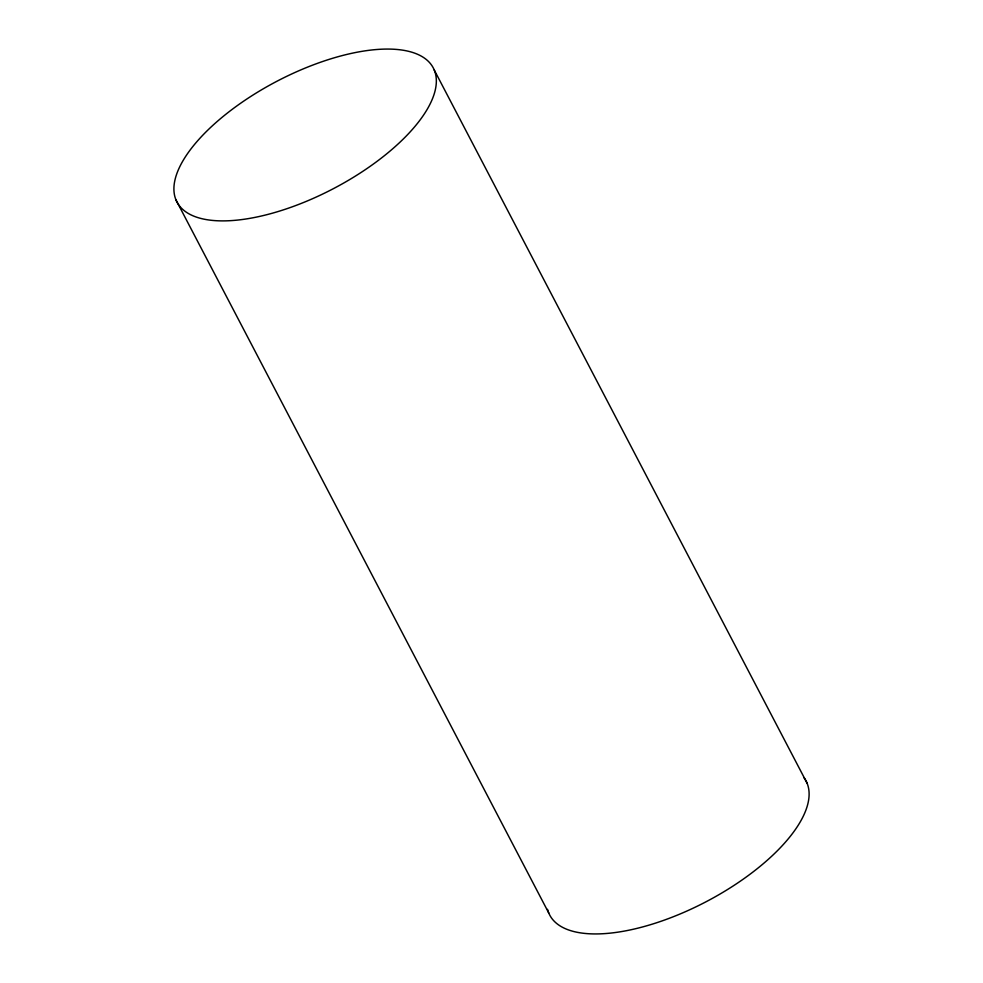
<?xml version="1.0" encoding="UTF-8"?>
<svg xmlns="http://www.w3.org/2000/svg" width="983" height="983" viewBox="0 0 983 983"><rect width="100%" height="100%" fill="white"/><g stroke="black" fill="none" stroke-linecap="round" stroke-linejoin="round"><path stroke-width="1.47" d="M434.265 70.051A144.636 60.676 -27.6 0 1 260.655 216.174A144.636 60.676 -27.6 0 1 220.425 118.71A144.636 60.676 -27.6 0 1 434.265 70.051L807.043 783.095M175.957 199.905L548.735 912.949M804.008 777.713A144.636 60.676 -27.6 0 1 703.693 902.984A144.636 60.676 -27.6 0 1 547.543 909.349"/></g></svg>
